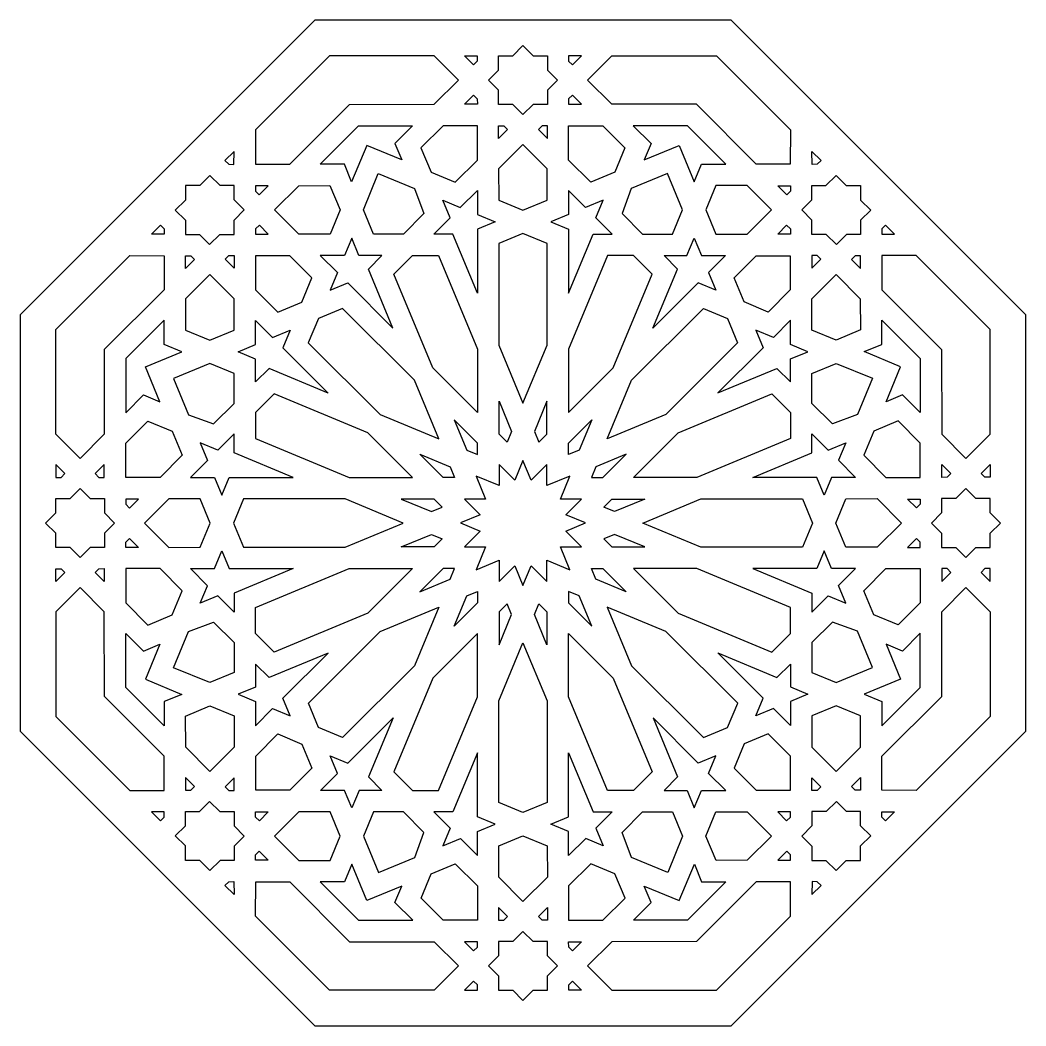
# Model space of a CAD drawing. Extents: x -430 to 430, y -362 to 362.
# Drawn here: x -84.3 to 84.3, y 10.7 to 179.3 of the extents above; entities that cross this region are included whole.
import ezdxf

# ---------------------------------------------------------------- set-up
doc = ezdxf.new("R2010")
doc.units = 0
doc.layers.add('LAYER_1', color=18, linetype='CONTINUOUS')
doc.layers.add('LAYER_10', color=174, linetype='CONTINUOUS')

msp = doc.modelspace()

# ---------------------------------------------------------------- linework, layer by layer
at = {"layer": 'LAYER_1'}
for points in [[(0, 163.45), (-1.7, 165.14), (-4.1, 165.14), (-4.1, 167.54), (-5.78, 169.21), (-4.11, 170.89), (-4.11, 173.27), (-1.73, 173.27), (0, 175), (1.72, 173.27), (4.1, 173.27), (4.1, 170.89), (5.77, 169.21), (4.1, 167.54), (4.1, 165.14), (1.69, 165.14)], [(-44.8, 155.11), (-39.06, 155.12), (-29.05, 165.14), (-14.88, 165.15), (-10.83, 169.21), (-14.89, 173.26), (-32.42, 173.25), (-44.81, 160.85)], [(-7.66, 172.39), (-8.28, 171.76), (-9.79, 173.27), (-7.66, 173.27)], [(7.65, 172.39), (8.27, 171.76), (9.78, 173.27), (7.65, 173.27)], [(44.79, 155.12), (39.06, 155.12), (29.05, 165.15), (14.88, 165.15), (10.82, 169.21), (14.88, 173.27), (32.41, 173.26), (44.8, 160.85)], [(-7.66, 166.04), (-7.65, 165.16), (-9.79, 165.15), (-8.28, 166.66)], [(7.65, 166.04), (7.65, 165.16), (9.78, 165.16), (8.27, 166.66)], [(-18.49, 161.54), (-21.45, 158.57), (-20.31, 155.82), (-26.19, 158.25), (-28.71, 152.17), (-29.93, 155.12), (-33.97, 155.12), (-27.56, 161.54)], [(-7.65, 161.55), (-13.39, 161.55), (-17.09, 157.84), (-15.4, 153.79), (-11.35, 152.11), (-7.65, 155.81)], [(-3.21, 161.55), (-2.58, 160.93), (-4.09, 159.42), (-4.09, 161.55)], [(3.2, 161.55), (2.58, 160.93), (4.08, 159.42), (4.08, 161.55)], [(7.65, 161.55), (13.38, 161.55), (17.08, 157.85), (15.4, 153.79), (11.34, 152.11), (7.64, 155.81)], [(18.48, 161.55), (21.45, 158.58), (20.3, 155.82), (26.19, 158.25), (28.7, 152.18), (29.92, 155.13), (33.96, 155.12), (27.55, 161.54)], [(0, 147.41), (4.07, 149.09), (4.07, 154.32), (0, 158.41), (-4.08, 154.32), (-4.07, 149.09)], [(-49.31, 155.1), (-48.43, 155.09), (-48.42, 157.23), (-49.93, 155.72)], [(49.31, 155.1), (48.43, 155.09), (48.42, 157.23), (49.93, 155.72)], [(-16.59, 146.86), (-20.04, 143.41), (-25.07, 143.41), (-26.75, 147.46), (-24.24, 153.54), (-18.16, 151.03)], [(16.59, 146.86), (20.03, 143.41), (25.06, 143.41), (26.75, 147.47), (24.23, 153.54), (18.15, 151.03)], [(-48.4, 143.36), (-48.4, 145.76), (-46.7, 147.46), (-48.39, 149.15), (-48.39, 151.52), (-50.76, 151.52), (-52.45, 153.21), (-54.13, 151.53), (-56.57, 151.53), (-56.57, 149.09), (-58.25, 147.41), (-56.56, 145.72), (-56.56, 143.35), (-54.19, 143.36), (-52.5, 141.66), (-50.8, 143.36)], [(48.4, 143.36), (48.4, 145.76), (46.7, 147.46), (48.39, 149.15), (48.39, 151.52), (50.76, 151.52), (52.45, 153.21), (54.13, 151.53), (56.57, 151.53), (56.57, 149.09), (58.25, 147.41), (56.56, 145.72), (56.56, 143.35), (54.19, 143.36), (52.5, 141.66), (50.8, 143.36)], [(-44.82, 150.6), (-44.2, 149.98), (-42.69, 151.49), (-44.82, 151.49)], [(-37.56, 143.4), (-41.62, 147.45), (-37.57, 151.51), (-32.34, 151.52), (-30.65, 147.46), (-32.33, 143.4)], [(-7.63, 133.52), (-11.74, 143.42), (-14.94, 143.41), (-12.22, 146.13), (-13.45, 149.08), (-10.5, 147.86), (-7.65, 150.72), (-7.64, 146.68), (-4.69, 145.46), (-7.64, 144.24)], [(7.63, 133.52), (11.74, 143.42), (14.93, 143.42), (12.22, 146.13), (13.44, 149.08), (10.49, 147.86), (7.64, 150.72), (7.64, 146.68), (4.69, 145.46), (7.64, 144.24)], [(37.56, 143.4), (41.62, 147.46), (37.56, 151.52), (32.33, 151.52), (30.65, 147.46), (32.33, 143.41)], [(44.82, 150.6), (44.2, 149.98), (42.69, 151.49), (44.82, 151.49)], [(-60.13, 144.27), (-60.13, 143.39), (-62.27, 143.39), (-60.76, 144.89)], [(-44.8, 144.29), (-44.8, 143.4), (-42.67, 143.4), (-44.17, 144.91)], [(0, 143.51), (-4.06, 141.83), (-4.04, 124.81), (0, 115.09), (4.04, 124.81), (4.06, 141.83)], [(44.8, 144.29), (44.8, 143.4), (42.67, 143.4), (44.17, 144.91)], [(60.13, 144.27), (60.13, 143.39), (62.27, 143.39), (60.76, 144.89)], [(-21.79, 127.64), (-25.9, 137.54), (-23.64, 139.8), (-27.48, 139.8), (-28.7, 142.75), (-29.92, 139.8), (-33.96, 139.8), (-31.1, 136.95), (-32.32, 133.99), (-29.37, 135.22)], [(21.78, 127.65), (25.89, 137.55), (23.63, 139.81), (27.47, 139.8), (28.7, 142.75), (29.92, 139.8), (33.95, 139.8), (31.1, 136.95), (32.32, 134), (29.37, 135.22)], [(-60.12, 139.79), (-60.12, 134.06), (-70.15, 124.05), (-70.15, 109.88), (-74.21, 105.82), (-78.27, 109.88), (-78.26, 127.41), (-65.85, 139.8)], [(-55.64, 139.78), (-55.02, 139.16), (-56.53, 137.65), (-56.53, 139.78)], [(-49.28, 139.8), (-48.4, 139.8), (-48.4, 137.67), (-49.9, 139.18)], [(-37.05, 132.02), (-35.38, 136.07), (-39.08, 139.77), (-44.8, 139.76), (-44.8, 134.05), (-41.1, 130.35)], [(-7.62, 113.5), (-15.12, 120.99), (-21.64, 136.7), (-18.54, 139.81), (-14.15, 139.81), (-7.63, 124.1)], [(7.62, 113.5), (15.12, 120.99), (21.64, 136.7), (18.53, 139.81), (14.14, 139.81), (7.63, 124.1)], [(37.05, 132.03), (35.38, 136.08), (39.08, 139.77), (44.79, 139.77), (44.79, 134.06), (41.1, 130.35)], [(49.28, 139.8), (48.4, 139.8), (48.4, 137.67), (49.9, 139.18)], [(55.64, 139.78), (55.02, 139.16), (56.53, 137.65), (56.53, 139.78)], [(60.11, 139.8), (60.12, 134.06), (70.14, 124.05), (70.15, 109.88), (74.21, 105.83), (78.26, 109.89), (78.25, 127.42), (65.85, 139.81)], [(-48.4, 132.56), (-52.46, 136.62), (-56.52, 132.56), (-56.52, 127.33), (-52.46, 125.65), (-48.41, 127.33)], [(48.4, 132.56), (52.45, 136.62), (56.51, 132.57), (56.52, 127.34), (52.46, 125.65), (48.4, 127.33)], [(-34.29, 129.26), (-35.97, 125.21), (-23.94, 113.17), (-14.1, 109.09), (-18.19, 118.93), (-30.24, 130.95)], [(34.28, 129.27), (35.96, 125.21), (23.94, 113.18), (14.1, 109.09), (18.19, 118.93), (30.23, 130.95)], [(-66.55, 113.48), (-63.58, 116.45), (-60.82, 115.3), (-63.25, 121.19), (-57.18, 123.7), (-60.13, 124.92), (-60.12, 128.96), (-66.54, 122.55)], [(-32.65, 116.78), (-42.55, 120.89), (-44.81, 118.63), (-44.8, 122.47), (-47.75, 123.7), (-44.8, 124.92), (-44.8, 128.95), (-41.95, 126.1), (-39, 127.32), (-40.22, 124.37)], [(32.64, 116.79), (42.54, 120.9), (44.8, 118.64), (44.8, 122.48), (47.75, 123.7), (44.8, 124.92), (44.8, 128.96), (41.95, 126.1), (38.99, 127.32), (40.22, 124.37)], [(66.54, 113.49), (63.57, 116.45), (60.82, 115.31), (63.25, 121.19), (57.17, 123.71), (60.12, 124.93), (60.12, 128.97), (66.54, 122.56)], [(-51.86, 111.59), (-48.41, 115.03), (-48.41, 120.06), (-52.47, 121.75), (-58.54, 119.23), (-56.03, 113.15)], [(51.86, 111.59), (48.41, 115.04), (48.41, 120.07), (52.46, 121.75), (58.54, 119.24), (56.03, 113.16)], [(-18.5, 102.62), (-25.99, 110.12), (-41.7, 116.64), (-44.81, 113.53), (-44.81, 109.14), (-29.1, 102.63)], [(18.5, 102.62), (25.99, 110.12), (41.7, 116.64), (44.81, 113.54), (44.81, 109.15), (29.1, 102.63)], [(-2.65, 108.53), (-4.01, 109.89), (-4.02, 115.39), (-1.91, 110.31)], [(2.65, 108.53), (4.01, 109.89), (4.02, 115.39), (1.91, 110.31)], [(-66.55, 102.65), (-66.55, 108.38), (-62.85, 112.08), (-58.79, 110.4), (-57.11, 106.34), (-60.81, 102.64)], [(-9.4, 107.2), (-7.62, 106.47), (-7.62, 108.4), (-11.51, 112.28)], [(9.4, 107.2), (7.62, 106.47), (7.62, 108.4), (11.51, 112.29)], [(66.55, 102.65), (66.55, 108.39), (62.84, 112.09), (58.79, 110.4), (57.11, 106.35), (60.81, 102.65)], [(-38.52, 102.63), (-48.42, 106.74), (-48.42, 109.93), (-51.13, 107.22), (-54.08, 108.44), (-52.86, 105.49), (-55.72, 102.64), (-51.68, 102.64), (-50.46, 99.69), (-49.24, 102.64)], [(38.52, 102.63), (48.42, 106.74), (48.41, 109.94), (51.13, 107.22), (54.08, 108.45), (52.86, 105.5), (55.72, 102.65), (51.68, 102.64), (50.46, 99.69), (49.24, 102.64)], [(-12.2, 104.4), (-11.47, 102.62), (-13.4, 102.62), (-17.29, 106.51)], [(12.2, 104.4), (11.47, 102.62), (13.4, 102.62), (17.28, 106.51)], [(-77.39, 102.65), (-76.76, 103.27), (-78.27, 104.78), (-78.27, 102.65)], [(-71.04, 102.65), (-70.16, 102.65), (-70.16, 104.78), (-71.66, 103.27)], [(-10.49, 95.01), (-7.16, 93.63), (-9.79, 91), (-6.26, 91), (-7.84, 87.17), (-4.01, 88.75), (-4.01, 85.22), (-1.38, 87.85), (0, 84.52), (1.38, 87.85), (4.01, 85.22), (4.01, 88.75), (7.84, 87.17), (6.26, 91), (9.79, 91), (7.16, 93.63), (10.49, 95.01), (7.16, 96.38), (9.79, 99.02), (6.26, 99.01), (7.84, 102.84), (4.01, 101.26), (4.01, 104.79), (1.38, 102.16), (0, 105.49), (-1.38, 102.16), (-4.01, 104.79), (-4.01, 101.26), (-7.84, 102.84), (-6.26, 99.01), (-9.79, 99.02), (-7.16, 96.38)], [(71.04, 102.66), (70.16, 102.65), (70.15, 104.79), (71.66, 103.28)], [(77.39, 102.66), (76.76, 103.28), (78.27, 104.79), (78.27, 102.66)], [(-68.45, 95), (-70.14, 93.3), (-70.14, 90.9), (-72.54, 90.9), (-74.21, 89.22), (-75.89, 90.89), (-78.27, 90.89), (-78.27, 93.27), (-80, 95), (-78.27, 96.72), (-78.27, 99.1), (-75.89, 99.1), (-74.21, 100.77), (-72.54, 99.1), (-70.14, 99.1), (-70.14, 96.69)], [(68.45, 95), (70.14, 93.31), (70.14, 90.9), (72.54, 90.9), (74.21, 89.23), (75.89, 90.9), (78.27, 90.9), (78.27, 93.28), (80, 95), (78.27, 96.73), (78.27, 99.11), (75.89, 99.11), (74.21, 100.78), (72.54, 99.1), (70.14, 99.1), (70.14, 96.7)], [(-66.55, 98.13), (-65.93, 97.51), (-64.42, 99.02), (-66.55, 99.02)], [(-52.41, 95), (-54.09, 99.07), (-59.32, 99.07), (-63.41, 95), (-59.32, 90.92), (-54.09, 90.93)], [(-48.51, 95), (-46.83, 90.94), (-29.81, 90.96), (-20.09, 95), (-29.81, 99.04), (-46.83, 99.06)], [(-13.53, 97.65), (-14.89, 99.01), (-20.39, 99.02), (-15.31, 96.91)], [(13.53, 97.65), (14.89, 99.01), (20.39, 99.02), (15.31, 96.91)], [(48.51, 95), (46.83, 90.94), (29.81, 90.96), (20.09, 95), (29.81, 99.04), (46.83, 99.06)], [(52.41, 95), (54.09, 99.07), (59.32, 99.08), (63.41, 95), (59.32, 90.93), (54.09, 90.93)], [(66.55, 98.14), (65.93, 97.52), (64.42, 99.02), (66.55, 99.02)], [(-13.53, 92.35), (-14.89, 90.99), (-20.39, 90.98), (-15.31, 93.09)], [(13.53, 92.35), (14.89, 90.99), (20.39, 90.98), (15.31, 93.09)], [(-66.55, 91.79), (-65.93, 92.42), (-64.42, 90.91), (-66.55, 90.91)], [(66.55, 91.8), (65.93, 92.42), (64.42, 90.92), (66.55, 90.92)], [(-38.52, 87.37), (-48.42, 83.26), (-48.41, 80.06), (-51.13, 82.78), (-54.08, 81.55), (-52.86, 84.5), (-55.72, 87.35), (-51.68, 87.36), (-50.46, 90.31), (-49.24, 87.36)], [(38.52, 87.37), (48.42, 83.26), (48.42, 80.07), (51.13, 82.78), (54.08, 81.56), (52.86, 84.51), (55.72, 87.36), (51.68, 87.36), (50.46, 90.31), (49.24, 87.36)], [(-77.39, 87.34), (-76.76, 86.72), (-78.27, 85.21), (-78.27, 87.34)], [(-71.04, 87.34), (-70.16, 87.35), (-70.15, 85.21), (-71.66, 86.72)], [(-66.55, 87.35), (-66.55, 81.61), (-62.84, 77.91), (-58.79, 79.6), (-57.11, 83.65), (-60.81, 87.35)], [(-18.5, 87.38), (-25.99, 79.88), (-41.7, 73.36), (-44.81, 76.46), (-44.81, 80.85), (-29.1, 87.37)], [(-12.2, 85.6), (-11.47, 87.38), (-13.4, 87.38), (-17.28, 83.49)], [(12.2, 85.6), (11.47, 87.38), (13.4, 87.38), (17.29, 83.49)], [(18.5, 87.38), (25.99, 79.88), (41.7, 73.36), (44.81, 76.47), (44.81, 80.86), (29.1, 87.37)], [(66.55, 87.35), (66.55, 81.62), (62.85, 77.92), (58.79, 79.6), (57.11, 83.66), (60.81, 87.36)], [(71.04, 87.35), (70.16, 87.35), (70.16, 85.22), (71.66, 86.73)], [(77.39, 87.35), (76.76, 86.73), (78.27, 85.22), (78.27, 87.35)], [(-60.11, 50.2), (-60.12, 55.94), (-70.14, 65.95), (-70.15, 80.12), (-74.21, 84.17), (-78.26, 80.11), (-78.25, 62.58), (-65.85, 50.19)], [(-9.4, 82.8), (-7.62, 83.53), (-7.62, 81.6), (-11.51, 77.71)], [(9.4, 82.8), (7.62, 83.53), (7.62, 81.6), (11.51, 77.72)], [(60.12, 50.21), (60.12, 55.94), (70.15, 65.95), (70.15, 80.12), (74.21, 84.18), (78.27, 80.12), (78.26, 62.59), (65.85, 50.2)], [(-34.28, 60.73), (-35.96, 64.79), (-23.94, 76.82), (-14.1, 80.91), (-18.19, 71.07), (-30.23, 59.05)], [(-2.65, 81.47), (-4.01, 80.11), (-4.02, 74.61), (-1.91, 79.69)], [(2.65, 81.47), (4.01, 80.11), (4.02, 74.61), (1.91, 79.69)], [(34.29, 60.74), (35.97, 64.79), (23.94, 76.83), (14.1, 80.91), (18.19, 71.07), (30.24, 59.05)], [(-51.86, 78.41), (-48.41, 74.96), (-48.41, 69.93), (-52.46, 68.25), (-58.54, 70.76), (-56.03, 76.84)], [(51.86, 78.41), (48.41, 74.97), (48.41, 69.94), (52.47, 68.25), (58.54, 70.77), (56.03, 76.85)], [(-66.54, 76.51), (-63.57, 73.55), (-60.82, 74.69), (-63.25, 68.81), (-57.17, 66.29), (-60.12, 65.07), (-60.12, 61.03), (-66.54, 67.44)], [(-7.62, 76.5), (-15.12, 69.01), (-21.64, 53.3), (-18.53, 50.19), (-14.14, 50.19), (-7.63, 65.9)], [(7.62, 76.5), (15.12, 69.01), (21.64, 53.3), (18.54, 50.19), (14.15, 50.19), (7.63, 65.9)], [(66.55, 76.52), (63.58, 73.55), (60.82, 74.7), (63.25, 68.81), (57.18, 66.3), (60.13, 65.08), (60.12, 61.04), (66.54, 67.45)], [(0, 46.49), (-4.06, 48.17), (-4.04, 65.19), (0, 74.91), (4.04, 65.19), (4.06, 48.17)], [(-32.64, 73.21), (-42.54, 69.1), (-44.8, 71.36), (-44.8, 67.52), (-47.75, 66.3), (-44.8, 65.08), (-44.8, 61.04), (-41.95, 63.9), (-38.99, 62.68), (-40.22, 65.63)], [(32.65, 73.22), (42.55, 69.11), (44.81, 71.37), (44.8, 67.53), (47.75, 66.3), (44.8, 65.08), (44.8, 61.05), (41.95, 63.9), (39, 62.68), (40.22, 65.63)], [(-48.4, 57.44), (-52.45, 53.38), (-56.51, 57.43), (-56.52, 62.66), (-52.46, 64.35), (-48.4, 62.67)], [(48.4, 57.44), (52.46, 53.38), (56.52, 57.44), (56.52, 62.67), (52.46, 64.35), (48.41, 62.67)], [(-21.78, 62.35), (-25.89, 52.45), (-23.63, 50.19), (-27.47, 50.2), (-28.7, 47.25), (-29.92, 50.2), (-33.95, 50.2), (-31.1, 53.05), (-32.32, 56), (-29.37, 54.78)], [(21.79, 62.36), (25.9, 52.46), (23.64, 50.2), (27.48, 50.2), (28.7, 47.25), (29.92, 50.2), (33.96, 50.2), (31.1, 53.05), (32.32, 56.01), (29.37, 54.78)], [(-37.05, 57.97), (-35.38, 53.92), (-39.08, 50.23), (-44.79, 50.23), (-44.79, 55.94), (-41.1, 59.65)], [(37.05, 57.98), (35.38, 53.93), (39.08, 50.23), (44.8, 50.24), (44.8, 55.95), (41.1, 59.65)], [(-7.63, 56.48), (-11.74, 46.58), (-14.93, 46.58), (-12.22, 43.87), (-13.44, 40.92), (-10.49, 42.14), (-7.64, 39.28), (-7.64, 43.32), (-4.69, 44.54), (-7.64, 45.76)], [(7.63, 56.48), (11.74, 46.58), (14.94, 46.59), (12.22, 43.87), (13.45, 40.92), (10.5, 42.14), (7.65, 39.28), (7.64, 43.32), (4.69, 44.54), (7.64, 45.76)], [(-55.64, 50.22), (-55.02, 50.84), (-56.53, 52.35), (-56.53, 50.22)], [(-49.28, 50.2), (-48.4, 50.2), (-48.4, 52.33), (-49.9, 50.82)], [(49.28, 50.2), (48.4, 50.2), (48.4, 52.33), (49.9, 50.82)], [(55.64, 50.22), (55.02, 50.84), (56.53, 52.35), (56.53, 50.22)], [(-48.4, 46.64), (-48.4, 44.24), (-46.7, 42.54), (-48.39, 40.85), (-48.39, 38.48), (-50.76, 38.48), (-52.45, 36.79), (-54.13, 38.47), (-56.57, 38.47), (-56.57, 40.91), (-58.25, 42.59), (-56.56, 44.28), (-56.56, 46.65), (-54.19, 46.64), (-52.5, 48.34), (-50.8, 46.64)], [(48.4, 46.64), (48.4, 44.24), (46.7, 42.54), (48.39, 40.85), (48.39, 38.48), (50.76, 38.48), (52.45, 36.79), (54.13, 38.47), (56.57, 38.47), (56.57, 40.91), (58.25, 42.59), (56.56, 44.28), (56.56, 46.65), (54.19, 46.64), (52.5, 48.34), (50.8, 46.64)], [(-60.13, 45.73), (-60.13, 46.61), (-62.27, 46.61), (-60.76, 45.11)], [(-44.8, 45.71), (-44.8, 46.6), (-42.67, 46.6), (-44.17, 45.09)], [(-37.56, 46.6), (-41.62, 42.54), (-37.56, 38.48), (-32.33, 38.48), (-30.65, 42.54), (-32.33, 46.59)], [(-16.59, 43.14), (-20.03, 46.59), (-25.06, 46.59), (-26.75, 42.53), (-24.23, 36.46), (-18.15, 38.97)], [(16.59, 43.14), (20.04, 46.59), (25.07, 46.59), (26.75, 42.54), (24.24, 36.46), (18.16, 38.97)], [(37.56, 46.6), (41.62, 42.55), (37.57, 38.49), (32.34, 38.48), (30.65, 42.54), (32.33, 46.6)], [(44.8, 45.71), (44.8, 46.6), (42.67, 46.6), (44.17, 45.09)], [(60.13, 45.73), (60.13, 46.61), (62.27, 46.61), (60.76, 45.11)], [(0, 42.59), (4.07, 40.91), (4.08, 35.68), (0, 31.59), (-4.07, 35.68), (-4.07, 40.91)], [(-44.82, 39.4), (-44.2, 40.02), (-42.69, 38.51), (-44.82, 38.51)], [(44.82, 39.4), (44.2, 40.02), (42.69, 38.51), (44.82, 38.51)], [(-18.48, 28.45), (-21.45, 31.42), (-20.3, 34.18), (-26.19, 31.75), (-28.7, 37.82), (-29.92, 34.87), (-33.96, 34.88), (-27.55, 28.46)], [(-7.65, 28.45), (-13.38, 28.45), (-17.08, 32.15), (-15.4, 36.21), (-11.34, 37.89), (-7.64, 34.19)], [(7.65, 28.45), (13.39, 28.45), (17.09, 32.16), (15.4, 36.21), (11.35, 37.89), (7.65, 34.19)], [(18.49, 28.46), (21.45, 31.43), (20.31, 34.18), (26.19, 31.75), (28.71, 37.83), (29.93, 34.88), (33.97, 34.88), (27.56, 28.46)], [(-49.31, 34.9), (-48.43, 34.91), (-48.42, 32.77), (-49.93, 34.28)], [(-44.79, 34.88), (-39.06, 34.88), (-29.05, 24.85), (-14.88, 24.85), (-10.82, 20.79), (-14.88, 16.73), (-32.41, 16.74), (-44.8, 29.15)], [(44.8, 34.89), (39.06, 34.88), (29.05, 24.86), (14.88, 24.85), (10.83, 20.79), (14.89, 16.74), (32.42, 16.75), (44.81, 29.15)], [(49.31, 34.9), (48.43, 34.91), (48.42, 32.77), (49.93, 34.28)], [(-3.2, 28.45), (-2.58, 29.07), (-4.08, 30.58), (-4.08, 28.45)], [(3.21, 28.45), (2.58, 29.07), (4.09, 30.58), (4.09, 28.45)], [(0, 26.55), (-1.69, 24.86), (-4.1, 24.86), (-4.1, 22.46), (-5.77, 20.79), (-4.1, 19.11), (-4.1, 16.73), (-1.72, 16.73), (0, 15), (1.73, 16.73), (4.11, 16.73), (4.11, 19.11), (5.78, 20.79), (4.1, 22.46), (4.1, 24.86), (1.7, 24.86)], [(-7.65, 23.96), (-7.65, 24.84), (-9.78, 24.84), (-8.27, 23.34)], [(7.66, 23.96), (7.65, 24.84), (9.79, 24.85), (8.28, 23.34)], [(-7.65, 17.61), (-8.27, 18.24), (-9.78, 16.73), (-7.65, 16.73)], [(7.66, 17.61), (8.28, 18.24), (9.79, 16.73), (7.66, 16.73)]]:
    msp.add_lwpolyline(points, close=True, dxfattribs=at)
at = {"layer": 'LAYER_10'}
msp.add_lwpolyline([(84.25, 60.1), (84.26, 129.89), (34.9, 179.25), (-34.89, 179.26), (-84.25, 129.9), (-84.26, 60.11), (-34.9, 10.75), (34.89, 10.74)], close=True, dxfattribs=at)

doc.saveas('drawing.dxf')
